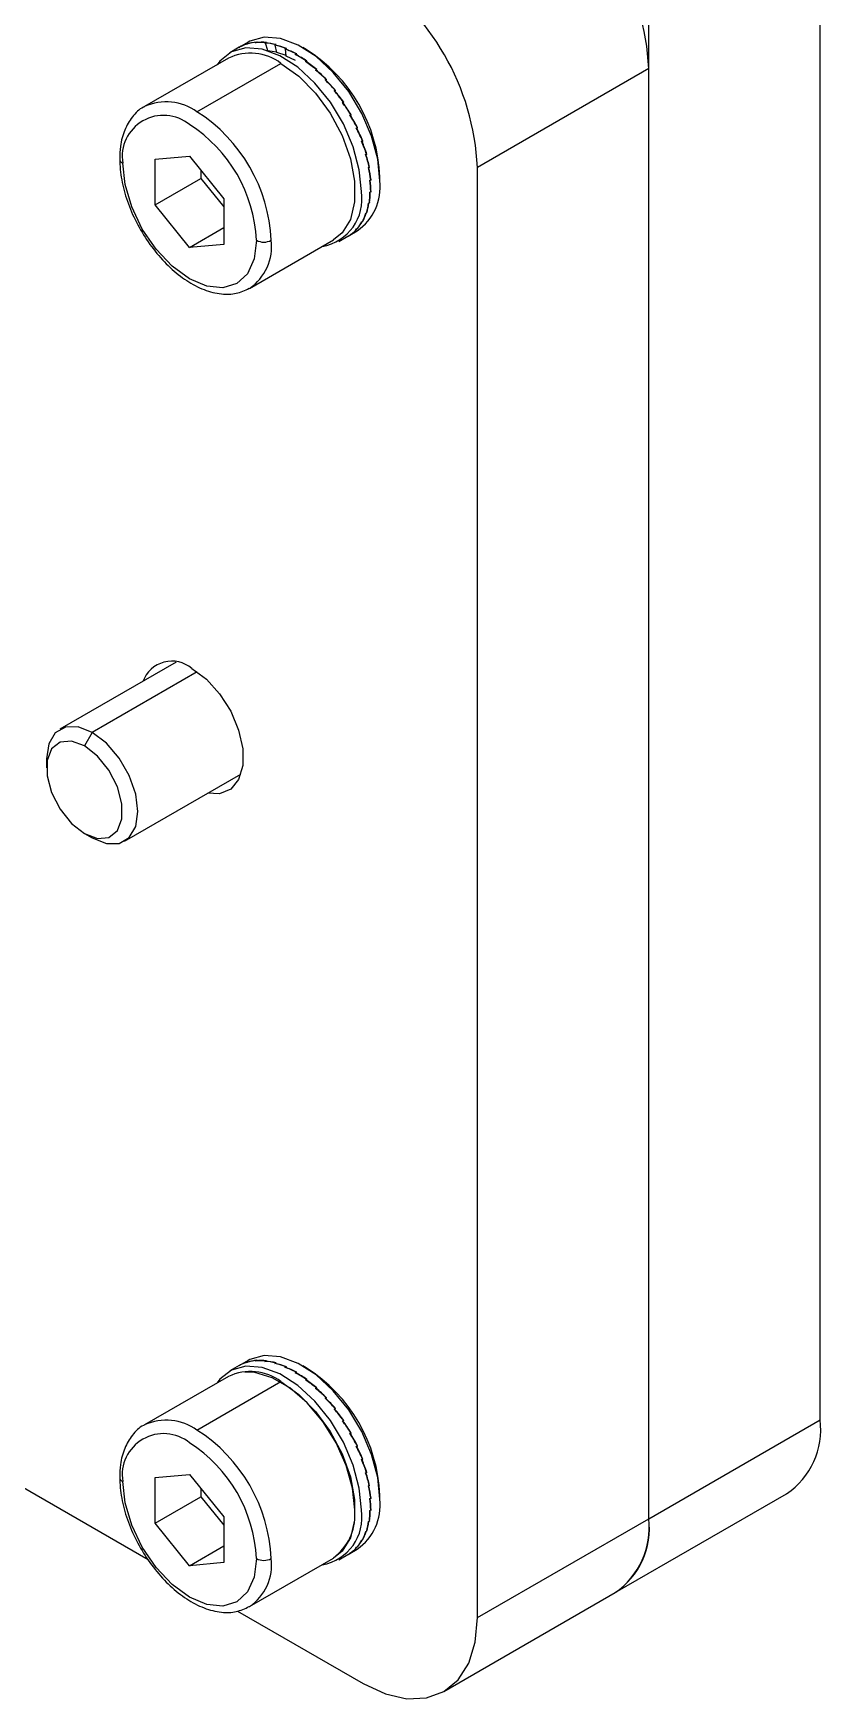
# Model space of a CAD drawing. Header units: millimetres. Extents: x 15 to 1184, y 5 to 836.
# Drawn here: x 997.2 to 1045.9, y 367.1 to 470.3 of the extents above; entities that cross this region are included whole.
import ezdxf

# ---------------------------------------------------------------- set-up
doc = ezdxf.new("R2010")
doc.units = ezdxf.units.MM

msp = doc.modelspace()

# ---------------------------------------------------------------- linework, layer by layer
at = {"color": 7, "linetype": 'Continuous', "lineweight": 25}
for p, q in [((1045.8688, 384.3687), (1045.8688, 493.7367)), ((1035.2622, 378.2457), (1035.2622, 487.6136)), ((1009.9093, 469.3867), (1009.3271, 469.0506)), ((1009.9024, 469.3821), (1009.94, 469.4038)), ((1010.4659, 469.708), (1009.9255, 469.3961)), ((1009.9891, 469.4317), (1009.9333, 469.3994)), ((1009.9335, 469.399), (1009.9333, 469.3994)), ((1009.94, 469.4038), (1009.9582, 469.4143)), ((1009.9402, 469.4035), (1009.94, 469.4038)), ((1009.9584, 469.414), (1009.9582, 469.4143)), ((1010.3878, 469.5794), (1010.4254, 469.6011)), ((1010.476, 469.6259), (1010.4202, 469.5937)), ((1010.422, 469.5898), (1010.4202, 469.5937)), ((1010.4254, 469.6011), (1010.4435, 469.6116)), ((1010.427, 469.5977), (1010.4254, 469.6011)), ((1010.4452, 469.6081), (1010.4435, 469.6116)), ((1010.9239, 469.6684), (1010.9615, 469.6901)), ((1011.0134, 469.7119), (1010.9576, 469.6797)), ((1010.9604, 469.6722), (1010.9576, 469.6797)), ((1010.9615, 469.6901), (1010.9797, 469.7006)), ((1010.964, 469.6834), (1010.9615, 469.6901)), ((1010.9822, 469.6938), (1010.9797, 469.7006)), ((1011.5012, 469.6476), (1011.5388, 469.6693)), ((1011.5917, 469.6879), (1011.536, 469.6557)), ((1011.6726, 469.1761), (1011.536, 469.6557)), ((1011.5388, 469.6693), (1011.557, 469.6798)), ((1011.5417, 469.659), (1011.5388, 469.6693)), ((1011.5599, 469.6695), (1011.557, 469.6798)), ((1012.1095, 469.5173), (1012.1471, 469.539)), ((1012.2007, 469.5545), (1012.1449, 469.5223)), ((1012.2339, 469.0532), (1012.1449, 469.5223)), ((1012.1471, 469.539), (1012.1653, 469.5495)), ((1012.1497, 469.525), (1012.1471, 469.539)), ((1012.1678, 469.5355), (1012.1653, 469.5495)), ((1014.0497, 469.253), (1013.8414, 469.3734)), ((1009.2436, 468.7137), (1004.0464, 465.7134)), ((1007.2961, 465.3916), (1012.4934, 468.3919)), ((1011.6696, 469.1867), (1011.6395, 469.1693)), ((1012.2265, 469.0918), (1011.6726, 469.1761)), ((1012.8092, 468.8781), (1012.2339, 469.0532)), ((1012.7378, 469.2798), (1012.7754, 469.3015)), ((1012.8294, 469.314), (1012.7737, 469.2818)), ((1012.8133, 468.8315), (1012.7737, 469.2818)), ((1012.7754, 469.3015), (1012.7936, 469.312)), ((1012.7769, 469.2837), (1012.7754, 469.3015)), ((1012.795, 469.2941), (1012.7936, 469.312)), ((1013.4018, 468.5674), (1012.8133, 468.8315)), ((1013.3749, 468.9394), (1013.4125, 468.9611)), ((1013.4105, 468.9209), (1013.4109, 468.9385)), ((1013.4667, 468.9707), (1013.4109, 468.9385)), ((1013.412, 468.9392), (1013.4125, 468.9611)), ((1013.4125, 468.9611), (1013.4307, 468.9716)), ((1013.4301, 468.9496), (1013.4307, 468.9716)), ((1014.0096, 468.5021), (1014.0472, 468.5238)), ((1014.0407, 468.4815), (1014.0472, 468.5238)), ((1014.0425, 468.4803), (1014.0453, 468.4986)), ((1014.1011, 468.5308), (1014.0453, 468.4986)), ((1014.0472, 468.5238), (1014.0654, 468.5343)), ((1014.0611, 468.5078), (1014.0654, 468.5343)), ((1014.6304, 467.9758), (1014.668, 467.9975)), ((1014.655, 467.9558), (1014.668, 467.9975)), ((1014.6599, 467.9519), (1014.6655, 467.9699)), ((1014.7213, 468.0021), (1014.6655, 467.9699)), ((1014.668, 467.9975), (1014.6861, 468.008)), ((1014.676, 467.9759), (1014.6861, 468.008)), ((1015.2262, 467.3698), (1015.2638, 467.3915)), ((1015.2439, 467.3527), (1015.2638, 467.3915)), ((1015.2519, 467.3451), (1015.2605, 467.3618)), ((1015.3163, 467.394), (1015.2605, 467.3618)), ((1015.2614, 467.3623), (1015.282, 467.402)), ((1015.2638, 467.3915), (1015.282, 467.402)), ((1035.2622, 468.0652), (1024.6556, 461.9421)), ((1035.2622, 378.2457), (1035.2622, 468.0652)), ((1015.7865, 466.6949), (1015.8241, 466.7166)), ((1015.7972, 466.6829), (1015.8241, 466.7166)), ((1015.8022, 466.6772), (1015.8423, 466.7271)), ((1015.8079, 466.6706), (1015.8197, 466.6851)), ((1015.8754, 466.7173), (1015.8197, 466.6851)), ((1015.8241, 466.7166), (1015.8423, 466.7271)), ((1016.3013, 465.9633), (1016.3389, 465.985)), ((1016.3053, 465.958), (1016.3389, 465.985)), ((1016.3071, 465.9555), (1016.3571, 465.9955)), ((1016.3184, 465.9405), (1016.333, 465.9521)), ((1016.3888, 465.9843), (1016.333, 465.9521)), ((1016.3389, 465.985), (1016.3571, 465.9955)), ((1016.7613, 465.1879), (1016.7989, 465.2096)), ((1016.7712, 465.1723), (1016.8471, 465.2078)), ((1016.7742, 465.1676), (1016.7913, 465.1756)), ((1016.8471, 465.2078), (1016.7913, 465.1756)), ((1016.7989, 465.2096), (1016.8171, 465.2201)), ((1017.1583, 464.3826), (1017.1959, 464.4043)), ((1017.1612, 464.3842), (1017.2422, 464.4019)), ((1017.1674, 464.3656), (1017.1864, 464.3697)), ((1017.2422, 464.4019), (1017.1864, 464.3697)), ((1017.1959, 464.4043), (1017.2141, 464.4148)), ((1017.4853, 463.5617), (1017.5229, 463.5834)), ((1017.4911, 463.5486), (1017.5114, 463.5486)), ((1017.5672, 463.5808), (1017.5114, 463.5486)), ((1017.5175, 463.5803), (1017.5672, 463.5808)), ((1017.5229, 463.5835), (1017.5411, 463.594)), ((1004.7152, 462.4577), (1006.8365, 462.6474)), ((1004.7152, 459.6291), (1004.7152, 462.4577)), ((1006.8365, 462.6474), (1008.9578, 460.0085)), ((1017.7365, 462.74), (1017.7741, 462.7617)), ((1017.7396, 462.7308), (1017.7603, 462.7271)), ((1017.8161, 462.7593), (1017.7603, 462.7271)), ((1017.7741, 462.7617), (1017.7923, 462.7722)), ((1017.7804, 462.7654), (1017.8161, 462.7593)), ((1004.7152, 459.6291), (1007.5436, 461.2619)), ((1007.5436, 461.7677), (1007.5436, 461.2619)), ((1007.5436, 461.2619), (1008.9578, 459.5027)), ((1017.9073, 461.932), (1017.9449, 461.9537)), ((1017.9086, 461.9267), (1017.9287, 461.9197)), ((1017.9845, 461.9519), (1017.9287, 461.9197)), ((1017.9449, 461.9538), (1017.963, 461.9643)), ((1017.9575, 461.961), (1017.9845, 461.9519)), ((1017.9947, 461.1523), (1018.0322, 461.174)), ((1017.9949, 461.1505), (1018.0137, 461.1409)), ((1018.0695, 461.1731), (1018.0137, 461.1409)), ((1018.0322, 461.174), (1018.0504, 461.1845)), ((1018.0486, 461.1834), (1018.0695, 461.1731)), ((1018.6136, 461.1068), (1018.6136, 461.3474)), ((1024.6556, 372.1226), (1024.6556, 461.9421)), ((1017.9971, 460.4146), (1018.0347, 460.4363)), ((1017.9979, 460.4151), (1018.0137, 460.4047)), ((1018.0695, 460.4369), (1018.0137, 460.4047)), ((1018.0347, 460.4363), (1018.0529, 460.4468)), ((1018.0528, 460.4477), (1018.0695, 460.4369)), ((1006.8365, 456.9902), (1004.7152, 459.6291)), ((1008.9578, 460.0085), (1008.9578, 457.1799)), ((1017.7484, 459.1172), (1017.786, 459.1389)), ((1017.752, 459.1193), (1017.7603, 459.1111)), ((1017.8161, 459.1434), (1017.7603, 459.1111)), ((1017.786, 459.139), (1017.8042, 459.1495)), ((1017.8054, 459.1537), (1017.8161, 459.1434)), ((1017.9145, 459.7322), (1017.9521, 459.7539)), ((1017.917, 459.7336), (1017.9287, 459.724)), ((1017.9845, 459.7562), (1017.9287, 459.724)), ((1017.9521, 459.7539), (1017.9703, 459.7644)), ((1017.9706, 459.7674), (1017.9845, 459.7562)), ((1006.8365, 456.9902), (1008.9578, 458.2148)), ((1016.6471, 457.6883), (1017.2153, 458.0163)), ((1017.1789, 458.1322), (1017.2165, 458.1539)), ((1017.1837, 458.1349), (1017.1864, 458.1311)), ((1017.2422, 458.1633), (1017.1864, 458.1311)), ((1017.2165, 458.1539), (1017.2346, 458.1644)), ((1017.2382, 458.1687), (1017.2422, 458.1633)), ((1017.5017, 458.5807), (1017.5393, 458.6024)), ((1017.5061, 458.5832), (1017.5114, 458.577)), ((1017.5672, 458.6092), (1017.5114, 458.577)), ((1017.5393, 458.6024), (1017.5575, 458.6129)), ((1017.5598, 458.6176), (1017.5672, 458.6092)), ((1008.9578, 457.1799), (1006.8365, 456.9902)), ((1010.5459, 454.4548), (1015.7431, 457.4551)), ((1016.0765, 457.3589), (1016.6308, 457.6789)), ((1016.7856, 457.7796), (1016.8232, 457.8013)), ((1016.7906, 457.7825), (1016.7913, 457.7814)), ((1016.8471, 457.8136), (1016.7913, 457.7814)), ((1016.8232, 457.8013), (1016.8414, 457.8118)), ((1016.846, 457.8152), (1016.8471, 457.8136)), ((1006.009, 431.2968), (998.8097, 427.1407)), ((1000.8095, 426.9427), (1000.3311, 426.1141)), ((997.9811, 425.3093), (997.9811, 424.757)), ((1002.8094, 420.2123), (1010.0086, 424.3684)), ((1000.3311, 420.6866), (1000.8095, 420.4104)), ((939.8028, 412.9417), (1004.2724, 375.7242)), ((1010.4659, 388.0539), (1009.9255, 387.742)), ((1010.3878, 387.9253), (1010.4254, 387.947)), ((1010.476, 387.9718), (1010.4202, 387.9396)), ((1010.422, 387.9357), (1010.4202, 387.9396)), ((1010.4254, 387.947), (1010.4435, 387.9575)), ((1010.427, 387.9436), (1010.4254, 387.947)), ((1010.4452, 387.9541), (1010.4435, 387.9575)), ((1010.9239, 388.0144), (1010.9615, 388.0361)), ((1011.0134, 388.0578), (1010.9576, 388.0256)), ((1010.9604, 388.0181), (1010.9576, 388.0256)), ((1010.9615, 388.0361), (1010.9797, 388.0466)), ((1010.964, 388.0293), (1010.9615, 388.0361)), ((1010.9822, 388.0398), (1010.9797, 388.0466)), ((1011.5012, 387.9935), (1011.5388, 388.0152)), ((1011.5917, 388.0338), (1011.536, 388.0016)), ((1011.539, 387.9908), (1011.536, 388.0016)), ((1011.5388, 388.0152), (1011.557, 388.0257)), ((1011.5417, 388.005), (1011.5388, 388.0152)), ((1011.5599, 388.0154), (1011.557, 388.0257)), ((1012.1095, 387.8632), (1012.1471, 387.8849)), ((1012.2007, 387.9004), (1012.1449, 387.8682)), ((1012.1475, 387.8545), (1012.1449, 387.8682)), ((1012.1471, 387.8849), (1012.1653, 387.8954)), ((1012.1497, 387.871), (1012.1471, 387.8849)), ((1012.1678, 387.8814), (1012.1653, 387.8954)), ((1009.2436, 387.0597), (1004.0464, 384.0594)), ((1009.9093, 387.7326), (1009.3271, 387.3965)), ((1009.9024, 387.728), (1009.94, 387.7497)), ((1009.9891, 387.7776), (1009.9333, 387.7454)), ((1009.9335, 387.7449), (1009.9333, 387.7454)), ((1009.94, 387.7497), (1009.9582, 387.7602)), ((1009.9402, 387.7494), (1009.94, 387.7497)), ((1009.9584, 387.7599), (1009.9582, 387.7602)), ((1012.7378, 387.6257), (1012.7754, 387.6474)), ((1012.8294, 387.6599), (1012.7737, 387.6277)), ((1012.7751, 387.6117), (1012.7737, 387.6277)), ((1012.7754, 387.6474), (1012.7936, 387.6579)), ((1012.7769, 387.6296), (1012.7754, 387.6474)), ((1012.795, 387.6401), (1012.7936, 387.6579)), ((1013.3749, 387.2853), (1013.4125, 387.307)), ((1013.4105, 387.2668), (1013.4109, 387.2844)), ((1013.4667, 387.3167), (1013.4109, 387.2844)), ((1013.412, 387.2851), (1013.4125, 387.307)), ((1013.4125, 387.307), (1013.4307, 387.3175)), ((1013.4301, 387.2955), (1013.4307, 387.3175)), ((1014.0497, 387.5989), (1013.8414, 387.7193)), ((1014.0096, 386.848), (1014.0472, 386.8697)), ((1014.0407, 386.8274), (1014.0472, 386.8697)), ((1014.0425, 386.8262), (1014.0453, 386.8445)), ((1014.1011, 386.8767), (1014.0453, 386.8445)), ((1014.0472, 386.8697), (1014.0654, 386.8802)), ((1014.0611, 386.8537), (1014.0654, 386.8802)), ((1007.2961, 383.7376), (1012.4934, 386.7379)), ((1014.6304, 386.3217), (1014.668, 386.3434)), ((1014.655, 386.3018), (1014.668, 386.3434)), ((1014.6599, 386.2978), (1014.6655, 386.3158)), ((1014.7213, 386.348), (1014.6655, 386.3158)), ((1014.668, 386.3434), (1014.6861, 386.3539)), ((1014.676, 386.3219), (1014.6861, 386.3539)), ((1015.2262, 385.7157), (1015.2638, 385.7374)), ((1015.2439, 385.6987), (1015.2638, 385.7374)), ((1015.2519, 385.691), (1015.2605, 385.7077)), ((1015.3163, 385.7399), (1015.2605, 385.7077)), ((1015.2614, 385.7082), (1015.282, 385.7479)), ((1015.2638, 385.7374), (1015.282, 385.7479)), ((1015.7865, 385.0408), (1015.8241, 385.0625)), ((1015.7972, 385.0288), (1015.8241, 385.0625)), ((1015.8022, 385.0231), (1015.8423, 385.0731)), ((1015.8079, 385.0165), (1015.8197, 385.0311)), ((1015.8754, 385.0633), (1015.8197, 385.0311)), ((1015.8241, 385.0626), (1015.8423, 385.0731)), ((1016.3013, 384.3092), (1016.3389, 384.3309)), ((1016.3053, 384.3039), (1016.3389, 384.3309)), ((1016.3071, 384.3014), (1016.3571, 384.3414)), ((1016.3184, 384.2864), (1016.333, 384.298)), ((1016.3888, 384.3302), (1016.333, 384.298)), ((1016.3389, 384.3309), (1016.3571, 384.3414)), ((1035.2622, 378.2457), (1045.8688, 384.3687)), ((1016.7613, 383.5338), (1016.7989, 383.5555)), ((1016.7712, 383.5182), (1016.8471, 383.5537)), ((1016.7742, 383.5136), (1016.7913, 383.5215)), ((1016.8471, 383.5537), (1016.7913, 383.5215)), ((1016.7989, 383.5555), (1016.8171, 383.566)), ((1017.1583, 382.7285), (1017.1959, 382.7502)), ((1017.1612, 382.7301), (1017.2422, 382.7478)), ((1017.1674, 382.7115), (1017.1864, 382.7156)), ((1017.2422, 382.7478), (1017.1864, 382.7156)), ((1017.1959, 382.7502), (1017.2141, 382.7607)), ((1017.4853, 381.9077), (1017.5229, 381.9294)), ((1017.4911, 381.8945), (1017.5114, 381.8945)), ((1017.5672, 381.9267), (1017.5114, 381.8945)), ((1017.5175, 381.9262), (1017.5672, 381.9267)), ((1017.5229, 381.9294), (1017.5411, 381.9399)), ((1004.7152, 380.8036), (1006.8365, 380.9933)), ((1004.7152, 377.975), (1004.7152, 380.8036)), ((1006.8365, 380.9933), (1008.9578, 378.3544)), ((1017.7365, 381.0859), (1017.7741, 381.1076)), ((1017.7396, 381.0767), (1017.7603, 381.073)), ((1017.8161, 381.1052), (1017.7603, 381.073)), ((1017.7741, 381.1076), (1017.7923, 381.1181)), ((1017.7804, 381.1113), (1017.8161, 381.1052)), ((1004.7152, 377.975), (1007.5436, 379.6078)), ((1007.5436, 380.1137), (1007.5436, 379.6078)), ((1007.5436, 379.6078), (1008.9578, 377.8486)), ((1017.9073, 380.278), (1017.9449, 380.2997)), ((1017.9086, 380.2726), (1017.9287, 380.2656)), ((1017.9845, 380.2978), (1017.9287, 380.2656)), ((1017.9449, 380.2997), (1017.963, 380.3102)), ((1017.9575, 380.307), (1017.9845, 380.2978)), ((1018.6136, 379.4527), (1018.6136, 379.6933)), ((1033.1907, 373.6672), (1043.7973, 379.7903)), ((1017.9947, 379.4982), (1018.0322, 379.5199)), ((1017.9949, 379.4964), (1018.0137, 379.4869)), ((1017.9971, 378.7605), (1018.0347, 378.7822)), ((1017.9979, 378.761), (1018.0137, 378.7506)), ((1018.0695, 379.5191), (1018.0137, 379.4869)), ((1018.0695, 378.7828), (1018.0137, 378.7506)), ((1018.0322, 379.5199), (1018.0504, 379.5304)), ((1018.0347, 378.7822), (1018.0529, 378.7927)), ((1018.0486, 379.5294), (1018.0695, 379.5191)), ((1018.0528, 378.7936), (1018.0695, 378.7828)), ((1006.8365, 375.3361), (1004.7152, 377.975)), ((1008.9578, 378.3544), (1008.9578, 375.5258)), ((1017.9145, 378.0781), (1017.9521, 378.0998)), ((1017.917, 378.0796), (1017.9287, 378.0699)), ((1017.9845, 378.1021), (1017.9287, 378.0699)), ((1017.9521, 378.0998), (1017.9703, 378.1103)), ((1017.9706, 378.1133), (1017.9845, 378.1021)), ((1024.6556, 372.1226), (1035.2622, 378.2457)), ((1006.8365, 375.3361), (1008.9578, 376.5607)), ((1017.2382, 376.5146), (1017.2422, 376.5092)), ((1017.5017, 376.9266), (1017.5393, 376.9483)), ((1017.5061, 376.9291), (1017.5114, 376.9229)), ((1017.5672, 376.9551), (1017.5114, 376.9229)), ((1017.5393, 376.9483), (1017.5575, 376.9588)), ((1017.5598, 376.9635), (1017.5672, 376.9551)), ((1017.7484, 377.4632), (1017.786, 377.4849)), ((1017.752, 377.4653), (1017.7603, 377.4571)), ((1017.8161, 377.4893), (1017.7603, 377.4571)), ((1017.786, 377.4849), (1017.8042, 377.4954)), ((1017.8054, 377.4997), (1017.8161, 377.4893)), ((1008.9578, 375.5258), (1006.8365, 375.3361)), ((1010.5459, 372.8007), (1015.7431, 375.801)), ((1016.0765, 375.7048), (1016.6308, 376.0248)), ((1016.6471, 376.0342), (1017.2153, 376.3622)), ((1016.7856, 376.1255), (1016.8232, 376.1473)), ((1016.7906, 376.1284), (1016.7913, 376.1273)), ((1016.8471, 376.1595), (1016.7913, 376.1273)), ((1016.8232, 376.1473), (1016.8414, 376.1578)), ((1016.846, 376.1611), (1016.8471, 376.1595)), ((1017.1789, 376.4781), (1017.2165, 376.4998)), ((1017.1837, 376.4809), (1017.1864, 376.477)), ((1017.2422, 376.5092), (1017.1864, 376.477)), ((1017.2165, 376.4998), (1017.2346, 376.5103)), ((1022.5841, 367.5442), (1033.1907, 373.6672)), ((1009.8097, 372.5276), (1017.5845, 368.0393))]:
    msp.add_line(p, q, dxfattribs=at)
at = {"color": 8, "linetype": 'Continuous', "lineweight": 25}
msp.add_line((1007.3138, 430.6975), (1000.8095, 426.9427), dxfattribs=at)
at = {"color": 7, "linetype": 'Continuous', "lineweight": 25, "flags": 128}
for points in [[(1017.4747, 460.4494), (1017.3461, 461.7947), (1016.9671, 463.2161), (1016.3581, 464.6368), (1015.552, 465.9804), (1014.5923, 467.1743), (1013.5306, 468.1542), (1012.4243, 468.8673), (1011.3329, 469.2751), (1010.3153, 469.3557), (1009.4264, 469.1046), (1008.714, 468.5355), (1008.542, 468.3087)], [(1018.6136, 461.1068), (1018.4849, 462.4521), (1018.1059, 463.8735), (1017.4969, 465.2942), (1016.6908, 466.6378), (1015.7311, 467.8317), (1014.6694, 468.8116), (1013.5631, 469.5247), (1012.4717, 469.9325), (1011.4541, 470.0131), (1010.5652, 469.762), (1010.4659, 469.708)], [(1012.4934, 468.3919), (1013.5933, 467.6027), (1014.6293, 466.5509), (1015.5412, 465.2977), (1016.276, 463.9158), (1016.7909, 462.4856), (1017.056, 461.0902), (1017.056, 459.8107), (1016.7909, 458.7214), (1016.276, 457.8858), (1015.7431, 457.4551)], [(1010.9731, 457.4308), (1010.8321, 456.2758), (1010.4189, 455.3623), (1009.7615, 454.7525), (1008.9048, 454.488), (1007.9071, 454.5867), (1006.8365, 455.042), (1005.7659, 455.8228), (1004.7682, 456.876), (1003.9115, 458.1297), (1003.2541, 459.4985), (1002.8409, 460.8891), (1002.6999, 462.2068)], [(1006.9779, 430.9119), (1007.8744, 430.2455), (1008.6982, 429.3355), (1009.3827, 428.2555), (1009.8724, 427.093), (1010.1275, 425.9422), (1010.1275, 424.8963), (1009.8724, 424.0401), (1009.3827, 423.443), (1008.6982, 423.1532), (1007.9469, 423.1782)], [(1000.8095, 426.9427), (999.9355, 427.2874), (999.147, 427.2787), (998.5213, 426.9173), (998.1195, 426.2387), (997.9811, 425.3093)], [(1000.3311, 426.1141), (999.5274, 426.4144), (998.8206, 426.3512), (998.2959, 425.9321), (998.0168, 425.2076), (998.0168, 424.2651), (998.2959, 423.2184), (998.8206, 422.1935), (999.5274, 421.3143), (1000.3311, 420.6866)], [(1000.3311, 420.6866), (1001.1349, 420.3863), (1001.8417, 420.4495), (1002.3663, 420.8686), (1002.6454, 421.5931), (1002.6454, 422.5356), (1002.3663, 423.5823), (1001.8417, 424.6071), (1001.1349, 425.4864), (1000.3311, 426.1141)], [(1000.8095, 420.4104), (1001.6836, 420.0657), (1002.472, 420.0744), (1003.0978, 420.4357), (1003.4995, 421.1143), (1003.638, 422.0437), (1003.4995, 423.1329), (1003.0978, 424.2754), (1002.472, 425.3592), (1001.6836, 426.2783), (1000.8095, 426.9427)], [(1018.6136, 379.4527), (1018.4849, 380.798), (1018.1059, 382.2194), (1017.4969, 383.6401), (1016.6908, 384.9837), (1015.7311, 386.1776), (1014.6694, 387.1575), (1013.5631, 387.8706), (1012.4717, 388.2784), (1011.4541, 388.359), (1010.5652, 388.108), (1010.4659, 388.0539)], [(1017.4747, 378.7953), (1017.3461, 380.1406), (1016.9671, 381.562), (1016.3581, 382.9827), (1015.552, 384.3263), (1014.5923, 385.5202), (1013.5306, 386.5001), (1012.4243, 387.2132), (1011.3329, 387.621), (1010.3153, 387.7016), (1009.4264, 387.4505), (1008.714, 386.8814), (1008.542, 386.6546)], [(1017.0579, 378.7953), (1016.9253, 380.1333), (1016.5351, 381.5467), (1015.91, 382.9533), (1015.0863, 384.2714), (1014.112, 385.4244), (1013.0436, 386.3453), (1011.9432, 386.9805), (1010.8747, 387.2932), (1010.2489, 387.3158)], [(1012.4934, 386.7379), (1013.5933, 385.9486), (1014.6293, 384.8968), (1015.5412, 383.6436), (1016.276, 382.2617), (1016.7909, 380.8315), (1017.056, 379.4361), (1017.056, 378.1566), (1016.7909, 377.0674), (1016.276, 376.2317), (1015.7431, 375.801)], [(1010.9731, 375.7767), (1010.8321, 374.6218), (1010.4189, 373.7083), (1009.7615, 373.0985), (1008.9048, 372.8339), (1007.9071, 372.9326), (1006.8365, 373.3879), (1005.7659, 374.1688), (1004.7682, 375.2219), (1003.9115, 376.4756), (1003.2541, 377.8444), (1002.8409, 379.235), (1002.6999, 380.5527)], [(1017.5845, 368.0393), (1018.964, 367.3998), (1020.2905, 367.0987), (1021.513, 367.1475), (1022.5845, 367.5444), (1023.4639, 368.2741), (1024.1173, 369.3086), (1024.5197, 370.6081), (1024.6556, 372.1226)]]:
    msp.add_lwpolyline(points, dxfattribs=at)
at = {"color": 7, "linetype": 'Continuous', "lineweight": 25}
for centre, radius, start, end in [((1019.91, 467.3666), 15.368, 2.605478, 57.394522), ((1009.3034, 461.2435), 15.368, 2.605478, 57.394522), ((1010.6028, 465.8697), 3.1522, 53.146601, 115.54294), ((1008.8347, 460.9723), 9.7861, 2.196698, 57.797925), ((1001.9134, 456.9767), 9.9892, 2.605478, 57.394522), ((1005.2217, 462.6159), 2.5547, 50.796715, 189.214037), ((1001.9921, 457.0221), 8.9903, 2.605478, 57.394522), ((1015.3391, 460.7268), 3.2965, 304.692289, 6.619891), ((1014.5369, 459.9818), 2.9748, 279.764667, 9.04321), ((1011.4327, 458.3179), 0.9991, 242.609672, 297.390328), ((1005.7439, 429.4506), 1.9127, 49.820597, 159.941788), ((1010.6028, 384.2156), 3.1522, 53.146601, 115.54294), ((1008.8347, 379.3182), 9.7861, 2.196698, 57.797925), ((1001.9134, 375.3226), 9.9892, 2.605478, 57.394522), ((1041.1119, 383.7631), 4.7953, 304.056351, 7.25583), ((1005.2217, 380.9618), 2.5547, 50.796715, 189.214037), ((1001.9921, 375.368), 8.9903, 2.605478, 57.394522), ((1014.5369, 378.3277), 2.9748, 279.764667, 9.04321), ((1013.8654, 378.4404), 3.2122, 309.465467, 6.34296), ((1015.3391, 379.0727), 3.2965, 304.692289, 6.619891), ((1030.3622, 377.7048), 4.9298, 305.013333, 6.298848), ((1030.5053, 377.64), 4.7953, 304.056351, 7.25583), ((1011.4327, 376.6638), 0.9991, 242.609672, 297.390328)]:
    msp.add_arc(centre, radius, start, end, dxfattribs=at)
at = {"color": 8, "linetype": 'Continuous', "lineweight": 25}
for centre, radius, start, end in [((1005.3906, 462.7295), 3.2739, 54.404845, 114.050144), ((1002.8204, 462.4942), 0.3116, 184.043417, 247.262263), ((1008.8004, 457.0371), 3.1169, 304.056351, 7.25583), ((1005.3906, 381.0754), 3.2739, 54.404845, 114.050144), ((1002.8204, 380.8401), 0.3116, 184.043417, 247.262263), ((1008.8004, 375.383), 3.1169, 304.056351, 7.25583)]:
    msp.add_arc(centre, radius, start, end, dxfattribs=at)
at = {"color": 7, "linetype": 'Continuous', "lineweight": 25}
for centre, major_axis, ratio, start_param, end_param in [((1013.2631, 463.5288), (-3.4347, 5.811), 0.64852539, 6.13000742, 6.26368948), ((1013.2793, 463.5381), (-3.4347, 5.811), 0.64852539, 6.12620496, 6.25988975), ((1013.2631, 463.5288), (-3.529, 5.7557), 0.64687261, 5.9858666, 6.11954866), ((1013.2793, 463.5381), (-3.529, 5.7557), 0.64687261, 5.98206414, 6.11574893), ((1013.2631, 463.5288), (-3.6187, 5.7021), 0.64379923, 5.84229702, 5.97597909), ((1013.2793, 463.5381), (-3.6187, 5.7021), 0.64379923, 5.83849456, 5.97217936), ((1013.2631, 463.5288), (-3.7018, 5.652), 0.63939276, 5.69960209, 5.83328415), ((1013.2793, 463.5381), (-3.7018, 5.652), 0.63939276, 5.69579963, 5.82948442), ((1013.2631, 463.5288), (-3.7764, 5.6065), 0.63377384, 5.55802504, 5.6917071), ((1013.2793, 463.5381), (-3.7764, 5.6065), 0.63377384, 5.55422258, 5.68790737), ((1013.2631, 463.5288), (-3.8411, 5.5667), 0.62708883, 5.41773912, 5.55142119), ((1013.2793, 463.5381), (-3.8411, 5.5667), 0.62708883, 5.41393666, 5.54762146), ((1013.2631, 463.5288), (-3.895, 5.5334), 0.61950182, 5.27884609, 5.41252816), ((1013.2793, 463.5381), (-3.895, 5.5334), 0.61950182, 5.27504363, 5.40872843), ((1013.2631, 463.5288), (-3.9375, 5.5072), 0.61118727, 5.14138156, 5.27506363), ((1013.2793, 463.5381), (-3.9375, 5.5072), 0.61118727, 5.1375791, 5.2712639), ((1013.2631, 463.5288), (-3.9684, 5.4882), 0.60232378, 5.00532488, 5.13900695), ((1013.2793, 463.5381), (-3.9684, 5.4882), 0.60232378, 5.00152242, 5.13520722), ((1013.2631, 463.5288), (-3.9876, 5.4766), 0.59308921, 4.87061119, 5.00429325), ((1013.2793, 463.5381), (-3.9876, 5.4766), 0.59308921, 4.86680873, 5.00049352), ((1013.2631, 463.5288), (-3.9955, 5.4722), 0.58365719, 4.73714374, 4.8708258), ((1013.2793, 463.5381), (-3.9955, 5.4722), 0.58365719, 4.73334128, 4.86702607), ((1013.2631, 463.5288), (-3.9924, 5.4746), 0.57419474, 4.6048053, 4.73848736), ((1013.2793, 463.5381), (-3.9924, 5.4746), 0.57419474, 4.60100284, 4.73468763), ((1013.2631, 463.5288), (-3.979, 5.4834), 0.56486085, 4.47346779, 4.60714986), ((1013.2793, 463.5381), (-3.979, 5.4834), 0.56486085, 4.46966533, 4.60335013), ((1013.2631, 463.5288), (-3.9558, 5.4983), 0.55580549, 4.34300011, 4.47668218), ((1013.2793, 463.5381), (-3.9558, 5.4983), 0.55580549, 4.33919765, 4.47288245), ((1013.2631, 463.5288), (-3.9235, 5.5186), 0.54716908, 4.21327402, 4.34695609), ((1013.2793, 463.5381), (-3.9235, 5.5186), 0.54716908, 4.20947156, 4.34315636), ((1013.2631, 463.5288), (-3.883, 5.5437), 0.53908197, 4.08416843, 4.21785049), ((1013.2793, 463.5381), (-3.883, 5.5437), 0.53908197, 4.08036597, 4.21405076), ((1013.2631, 463.5288), (-3.835, 5.5732), 0.53166391, 3.95557215, 4.08925421), ((1013.2793, 463.5381), (-3.835, 5.5732), 0.53166391, 3.95176969, 4.08545448), ((1013.2631, 463.5288), (-3.7804, 5.6064), 0.52502341, 3.82738556, 3.96106762), ((1013.2793, 463.5381), (-3.7804, 5.6064), 0.52502341, 3.8235831, 3.95726789), ((1013.2631, 463.5288), (-3.7201, 5.6427), 0.51925697, 3.69952114, 3.8332032), ((1013.2793, 463.5381), (-3.7201, 5.6427), 0.51925697, 3.69571868, 3.82940347), ((1013.2631, 463.5288), (-3.586, 5.7225), 0.51066689, 3.4444672, 3.57814926), ((1013.2793, 463.5381), (-3.586, 5.7225), 0.51066689, 3.44066474, 3.57434953), ((1013.2631, 463.5288), (-3.655, 5.6816), 0.51444822, 3.57190326, 3.70558532), ((1013.2793, 463.5381), (-3.655, 5.6816), 0.51444822, 3.5681008, 3.70178559), ((1013.2631, 463.5288), (-3.4403, 5.8079), 0.50639071, 3.18992661, 3.32360867), ((1013.2793, 463.5381), (-3.4403, 5.8079), 0.50639071, 3.18612415, 3.31980894), ((1013.2631, 463.5288), (-3.5141, 5.7648), 0.50796795, 3.31715764, 3.4508397), ((1013.2793, 463.5381), (-3.5141, 5.7648), 0.50796795, 3.31335518, 3.44703997), ((1013.2631, 463.5288), (-3.3654, 5.8512), 0.5059582, 3.14240042, 3.19641322), ((1013.2793, 463.5381), (-3.3654, 5.8512), 0.5059582, 3.14240042, 3.19261348), ((1013.2631, 381.8747), (-3.4347, 5.811), 0.64852539, 6.13000742, 6.26368948), ((1013.2793, 381.884), (-3.4347, 5.811), 0.64852539, 6.12620496, 6.25988975), ((1013.2631, 381.8747), (-3.529, 5.7557), 0.64687261, 5.9858666, 6.11954866), ((1013.2793, 381.884), (-3.529, 5.7557), 0.64687261, 5.98206414, 6.11574893), ((1013.2631, 381.8747), (-3.6187, 5.7021), 0.64379923, 5.84229702, 5.97597909), ((1013.2793, 381.884), (-3.6187, 5.7021), 0.64379923, 5.83849456, 5.97217936), ((1013.2631, 381.8747), (-3.7018, 5.652), 0.63939276, 5.69960209, 5.83328415), ((1013.2793, 381.884), (-3.7018, 5.652), 0.63939276, 5.69579963, 5.82948442), ((1013.2631, 381.8747), (-3.7764, 5.6065), 0.63377384, 5.55802504, 5.6917071), ((1013.2793, 381.884), (-3.7764, 5.6065), 0.63377384, 5.55422258, 5.68790737), ((1013.2631, 381.8747), (-3.8411, 5.5667), 0.62708883, 5.41773912, 5.55142119), ((1013.2793, 381.884), (-3.8411, 5.5667), 0.62708883, 5.41393666, 5.54762146), ((1013.2631, 381.8747), (-3.895, 5.5334), 0.61950182, 5.27884609, 5.41252816), ((1013.2793, 381.884), (-3.895, 5.5334), 0.61950182, 5.27504363, 5.40872843), ((1013.2631, 381.8747), (-3.9375, 5.5072), 0.61118727, 5.14138156, 5.27506363), ((1013.2793, 381.884), (-3.9375, 5.5072), 0.61118727, 5.1375791, 5.2712639), ((1013.2631, 381.8747), (-3.9684, 5.4882), 0.60232378, 5.00532488, 5.13900695), ((1013.2793, 381.884), (-3.9684, 5.4882), 0.60232378, 5.00152242, 5.13520722), ((1013.2631, 381.8747), (-3.9876, 5.4766), 0.59308921, 4.87061119, 5.00429325), ((1013.2793, 381.884), (-3.9876, 5.4766), 0.59308921, 4.86680873, 5.00049352), ((1013.2631, 381.8747), (-3.9955, 5.4722), 0.58365719, 4.73714374, 4.8708258), ((1013.2793, 381.884), (-3.9955, 5.4722), 0.58365719, 4.73334128, 4.86702607), ((1013.2631, 381.8747), (-3.9924, 5.4746), 0.57419474, 4.6048053, 4.73848736), ((1013.2793, 381.884), (-3.9924, 5.4746), 0.57419474, 4.60100284, 4.73468763), ((1013.2631, 381.8747), (-3.979, 5.4834), 0.56486085, 4.47346779, 4.60714986), ((1013.2793, 381.884), (-3.979, 5.4834), 0.56486085, 4.46966533, 4.60335013), ((1013.2631, 381.8747), (-3.9558, 5.4983), 0.55580549, 4.34300011, 4.47668218), ((1013.2793, 381.884), (-3.9558, 5.4983), 0.55580549, 4.33919765, 4.47288245), ((1013.2631, 381.8747), (-3.9235, 5.5186), 0.54716908, 4.21327402, 4.34695609), ((1013.2793, 381.884), (-3.9235, 5.5186), 0.54716908, 4.20947156, 4.34315636), ((1013.2631, 381.8747), (-3.883, 5.5437), 0.53908197, 4.08416843, 4.21785049), ((1013.2793, 381.884), (-3.883, 5.5437), 0.53908197, 4.08036597, 4.21405076), ((1013.2631, 381.8747), (-3.835, 5.5732), 0.53166391, 3.95557215, 4.08925421), ((1013.2793, 381.884), (-3.835, 5.5732), 0.53166391, 3.95176969, 4.08545448), ((1013.2631, 381.8747), (-3.7201, 5.6427), 0.51925697, 3.69952114, 3.8332032), ((1013.2793, 381.884), (-3.7201, 5.6427), 0.51925697, 3.69571868, 3.82940347), ((1013.2631, 381.8747), (-3.7804, 5.6064), 0.52502341, 3.82738556, 3.96106762), ((1013.2793, 381.884), (-3.7804, 5.6064), 0.52502341, 3.8235831, 3.95726789), ((1013.2631, 381.8747), (-3.655, 5.6816), 0.51444822, 3.57190326, 3.70558532), ((1013.2793, 381.884), (-3.655, 5.6816), 0.51444822, 3.5681008, 3.70178559), ((1013.2631, 381.8747), (-3.5141, 5.7648), 0.50796795, 3.31715764, 3.4508397), ((1013.2793, 381.884), (-3.5141, 5.7648), 0.50796795, 3.31335518, 3.44703997), ((1013.2631, 381.8747), (-3.586, 5.7225), 0.51066689, 3.4444672, 3.57814926), ((1013.2793, 381.884), (-3.586, 5.7225), 0.51066689, 3.44066474, 3.57434953), ((1013.2631, 381.8747), (-3.3654, 5.8512), 0.5059582, 3.14240042, 3.19641322), ((1013.2793, 381.884), (-3.3654, 5.8512), 0.5059582, 3.14240042, 3.19261348), ((1013.2631, 381.8747), (-3.4403, 5.8079), 0.50639071, 3.18992661, 3.32360867), ((1013.2793, 381.884), (-3.4403, 5.8079), 0.50639071, 3.18612415, 3.31980894)]:
    msp.add_ellipse(centre, major_axis=major_axis, ratio=ratio, start_param=start_param, end_param=end_param, dxfattribs=at)
for points, knots in [([(1004.0664, 465.7079), (1004.0381, 465.6974), (1003.7249, 465.5806), (1003.2732, 465.0877), (1002.7849, 464.2776), (1002.5455, 463.3747), (1002.52, 462.7354), (1002.5096, 462.4721)], [0, 0, 0, 0, 0.02587317, 0.28658485, 0.54553195, 0.81282806, 1, 1, 1, 1]), ([(1002.5096, 462.4721), (1002.5164, 462.2536), (1002.5359, 461.6243), (1002.7495, 460.5183), (1003.2088, 459.1939), (1003.8651, 457.9104), (1004.6825, 456.73), (1005.6258, 455.7073), (1006.6553, 454.8925), (1007.7328, 454.3268), (1008.771, 454.071), (1009.7377, 454.0869), (1010.2662, 454.3373), (1010.5259, 454.4603)], [0, 0, 0, 0, 0.051527681, 0.148409733, 0.24508449, 0.341544985, 0.438018102, 0.534743067, 0.632008282, 0.730095337, 0.828829191, 0.915879676, 1, 1, 1, 1]), ([(1004.0664, 384.0538), (1004.0381, 384.0433), (1003.7249, 383.9266), (1003.2732, 383.4336), (1002.7849, 382.6235), (1002.5455, 381.7206), (1002.52, 381.0813), (1002.5096, 380.818)], [0, 0, 0, 0, 0.02587317, 0.28658485, 0.54553195, 0.81282806, 1, 1, 1, 1]), ([(1002.5096, 380.818), (1002.5164, 380.5995), (1002.5359, 379.9702), (1002.7495, 378.8642), (1003.2088, 377.5399), (1003.8651, 376.2563), (1004.6825, 375.0759), (1005.6258, 374.0532), (1006.6553, 373.2385), (1007.7328, 372.6727), (1008.771, 372.4169), (1009.7377, 372.4328), (1010.2662, 372.6832), (1010.5259, 372.8063)], [0, 0, 0, 0, 0.051527681, 0.148409733, 0.24508449, 0.341544985, 0.438018102, 0.534743067, 0.632008282, 0.730095337, 0.828829191, 0.915879676, 1, 1, 1, 1])]:
    msp.add_open_spline(points, degree=3, knots=knots, dxfattribs=at)

doc.saveas('drawing.dxf')
